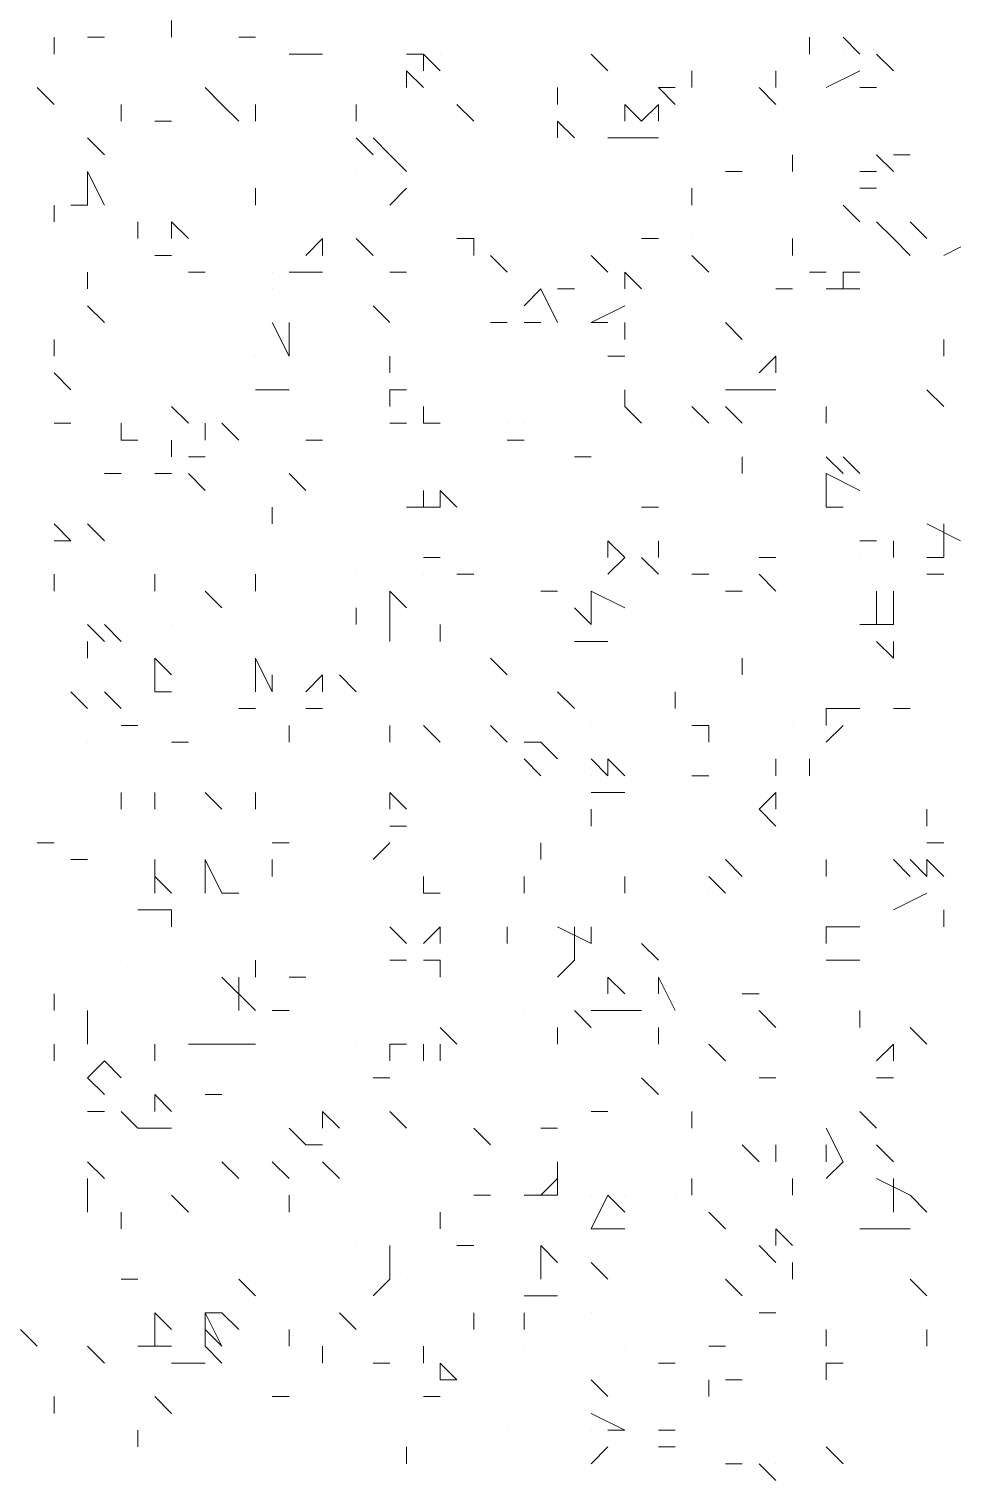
# Model space of a CAD drawing. Header units: millimetres. Extents: x 2928 to 3112, y 1220 to 1280.
# Drawn here: x 2999.7972 to 2999.9805, y 1264.9856 to 1265.2723 of the extents above; entities that cross this region are included whole.
import ezdxf

# ---------------------------------------------------------------- set-up
doc = ezdxf.new("R2010")
doc.units = ezdxf.units.MM

msp = doc.modelspace()

# ---------------------------------------------------------------- linework, layer by layer
at = {"color": 92, "linetype": 'Continuous', "lineweight": 5, "true_color": 0x00b800}
for points in [[(2999.82549, 1265.27063), (2999.82549, 1265.27396), (2999.82549, 1265.27396)], [(2999.80215, 1265.2673), (2999.80215, 1265.27063), (2999.80215, 1265.27063)], [(2999.81215, 1265.27063), (2999.80882, 1265.27063), (2999.80882, 1265.27063)], [(2999.84215, 1265.27063), (2999.83882, 1265.27063), (2999.83882, 1265.27063)], [(2999.95215, 1265.2673), (2999.95215, 1265.27063), (2999.95215, 1265.27063)], [(2999.95882, 1265.27063), (2999.96216, 1265.2673), (2999.96216, 1265.2673)], [(2999.84882, 1265.2673), (2999.85549, 1265.2673), (2999.85549, 1265.2673)], [(2999.87549, 1265.2673), (2999.87215, 1265.2673), (2999.87215, 1265.2673)], [(2999.87549, 1265.2673), (2999.87882, 1265.26396), (2999.87882, 1265.26396)], [(2999.87549, 1265.26396), (2999.87549, 1265.2673), (2999.87549, 1265.2673)], [(2999.91215, 1265.26396), (2999.90882, 1265.2673), (2999.90882, 1265.2673)], [(2999.96882, 1265.26396), (2999.96549, 1265.2673), (2999.96549, 1265.2673)], [(2999.87215, 1265.26396), (2999.87549, 1265.26063), (2999.87549, 1265.26063)], [(2999.87215, 1265.26063), (2999.87215, 1265.26396), (2999.87215, 1265.26396)], [(2999.92882, 1265.26063), (2999.92882, 1265.26396), (2999.92882, 1265.26396)], [(2999.94549, 1265.26063), (2999.94549, 1265.26396), (2999.94549, 1265.26396)], [(2999.95549, 1265.26063), (2999.96216, 1265.26396), (2999.96216, 1265.26396)], [(2999.80215, 1265.2573), (2999.79882, 1265.26063), (2999.79882, 1265.26063)], [(2999.83549, 1265.2573), (2999.83215, 1265.26063), (2999.83215, 1265.26063)], [(2999.90215, 1265.2573), (2999.90215, 1265.26063), (2999.90215, 1265.26063)], [(2999.92549, 1265.2573), (2999.92215, 1265.26063), (2999.92215, 1265.26063)], [(2999.92549, 1265.26063), (2999.92215, 1265.26063), (2999.92215, 1265.26063)], [(2999.94549, 1265.2573), (2999.94215, 1265.26063), (2999.94215, 1265.26063)], [(2999.96549, 1265.26063), (2999.96216, 1265.26063), (2999.96216, 1265.26063)], [(2999.81549, 1265.25396), (2999.81549, 1265.2573), (2999.81549, 1265.2573)], [(2999.83882, 1265.25396), (2999.83549, 1265.2573), (2999.83549, 1265.2573)], [(2999.84215, 1265.25396), (2999.84215, 1265.2573), (2999.84215, 1265.2573)], [(2999.86215, 1265.25396), (2999.86215, 1265.2573), (2999.86215, 1265.2573)], [(2999.88549, 1265.25396), (2999.88215, 1265.2573), (2999.88215, 1265.2573)], [(2999.91549, 1265.2573), (2999.91882, 1265.25396), (2999.91882, 1265.25396)], [(2999.91549, 1265.2573), (2999.91549, 1265.25396), (2999.91549, 1265.25396)], [(2999.92215, 1265.2573), (2999.91882, 1265.25396), (2999.91882, 1265.25396)], [(2999.92215, 1265.2573), (2999.92215, 1265.25396), (2999.92215, 1265.25396)], [(2999.82549, 1265.25396), (2999.82215, 1265.25396), (2999.82215, 1265.25396)], [(2999.90215, 1265.25063), (2999.90215, 1265.25396), (2999.90215, 1265.25396)], [(2999.90549, 1265.25063), (2999.90215, 1265.25396), (2999.90215, 1265.25396)], [(2999.81215, 1265.2473), (2999.80882, 1265.25063), (2999.80882, 1265.25063)], [(2999.86549, 1265.2473), (2999.86215, 1265.25063), (2999.86215, 1265.25063)], [(2999.86882, 1265.2473), (2999.86549, 1265.25063), (2999.86549, 1265.25063)], [(2999.91215, 1265.25063), (2999.91549, 1265.25063), (2999.91549, 1265.25063)], [(2999.91549, 1265.25063), (2999.92215, 1265.25063), (2999.92215, 1265.25063)], [(2999.86882, 1265.2473), (2999.87215, 1265.24396), (2999.87215, 1265.24396)], [(2999.94882, 1265.24396), (2999.94882, 1265.2473), (2999.94882, 1265.2473)], [(2999.96549, 1265.2473), (2999.96882, 1265.24396), (2999.96882, 1265.24396)], [(2999.97216, 1265.2473), (2999.96882, 1265.2473), (2999.96882, 1265.2473)], [(2999.80882, 1265.24396), (2999.81215, 1265.2373), (2999.81215, 1265.2373)], [(2999.80882, 1265.24396), (2999.80882, 1265.2373), (2999.80882, 1265.2373)], [(2999.93882, 1265.24396), (2999.93549, 1265.24396), (2999.93549, 1265.24396)], [(2999.96549, 1265.24396), (2999.96216, 1265.24396), (2999.96216, 1265.24396)], [(2999.84215, 1265.2373), (2999.84215, 1265.24063), (2999.84215, 1265.24063)], [(2999.86882, 1265.2373), (2999.87215, 1265.24063), (2999.87215, 1265.24063)], [(2999.92882, 1265.2373), (2999.92882, 1265.24063), (2999.92882, 1265.24063)], [(2999.96216, 1265.24063), (2999.96549, 1265.24063), (2999.96549, 1265.24063)], [(2999.80215, 1265.23396), (2999.80215, 1265.2373), (2999.80215, 1265.2373)], [(2999.80549, 1265.2373), (2999.80882, 1265.2373), (2999.80882, 1265.2373)], [(2999.96216, 1265.23396), (2999.95882, 1265.2373), (2999.95882, 1265.2373)], [(2999.81882, 1265.23063), (2999.81882, 1265.23396), (2999.81882, 1265.23396)], [(2999.82549, 1265.23396), (2999.82882, 1265.23063), (2999.82882, 1265.23063)], [(2999.82549, 1265.23396), (2999.82549, 1265.23063), (2999.82549, 1265.23063)], [(2999.96882, 1265.23063), (2999.96549, 1265.23396), (2999.96549, 1265.23396)], [(2999.97549, 1265.23063), (2999.97216, 1265.23396), (2999.97216, 1265.23396)], [(2999.85549, 1265.23063), (2999.85215, 1265.2273), (2999.85215, 1265.2273)], [(2999.85549, 1265.23063), (2999.85549, 1265.2273), (2999.85549, 1265.2273)], [(2999.86549, 1265.2273), (2999.86215, 1265.23063), (2999.86215, 1265.23063)], [(2999.88549, 1265.23063), (2999.88215, 1265.23063), (2999.88215, 1265.23063)], [(2999.88549, 1265.2273), (2999.88549, 1265.23063), (2999.88549, 1265.23063)], [(2999.92215, 1265.23063), (2999.91882, 1265.23063), (2999.91882, 1265.23063)], [(2999.94882, 1265.2273), (2999.94882, 1265.23063), (2999.94882, 1265.23063)], [(2999.97216, 1265.2273), (2999.96882, 1265.23063), (2999.96882, 1265.23063)], [(2999.97882, 1265.2273), (2999.98549, 1265.23063), (2999.98549, 1265.23063)], [(2999.82215, 1265.2273), (2999.82549, 1265.2273), (2999.82549, 1265.2273)], [(2999.89215, 1265.22396), (2999.88882, 1265.2273), (2999.88882, 1265.2273)], [(2999.91215, 1265.22396), (2999.90882, 1265.2273), (2999.90882, 1265.2273)], [(2999.93215, 1265.22396), (2999.92882, 1265.2273), (2999.92882, 1265.2273)], [(2999.80882, 1265.22063), (2999.80882, 1265.22396), (2999.80882, 1265.22396)], [(2999.83215, 1265.22396), (2999.82882, 1265.22396), (2999.82882, 1265.22396)], [(2999.84882, 1265.22396), (2999.85549, 1265.22396), (2999.85549, 1265.22396)], [(2999.87215, 1265.22396), (2999.86882, 1265.22396), (2999.86882, 1265.22396)], [(2999.91549, 1265.22396), (2999.91882, 1265.22063), (2999.91882, 1265.22063)], [(2999.91549, 1265.22396), (2999.91549, 1265.22063), (2999.91549, 1265.22063)], [(2999.95549, 1265.22396), (2999.95215, 1265.22396), (2999.95215, 1265.22396)], [(2999.95882, 1265.22396), (2999.96216, 1265.22396), (2999.96216, 1265.22396)], [(2999.95882, 1265.22396), (2999.95882, 1265.22063), (2999.95882, 1265.22063)], [(2999.89882, 1265.22063), (2999.89549, 1265.2173), (2999.89549, 1265.2173)], [(2999.89882, 1265.22063), (2999.90215, 1265.21396), (2999.90215, 1265.21396)], [(2999.90549, 1265.22063), (2999.90215, 1265.22063), (2999.90215, 1265.22063)], [(2999.94882, 1265.22063), (2999.94549, 1265.22063), (2999.94549, 1265.22063)], [(2999.95549, 1265.22063), (2999.96216, 1265.22063), (2999.96216, 1265.22063)], [(2999.81215, 1265.21396), (2999.80882, 1265.2173), (2999.80882, 1265.2173)], [(2999.86882, 1265.21396), (2999.86549, 1265.2173), (2999.86549, 1265.2173)], [(2999.90882, 1265.21396), (2999.91549, 1265.2173), (2999.91549, 1265.2173)], [(2999.84549, 1265.21396), (2999.84882, 1265.2073), (2999.84882, 1265.2073)], [(2999.84882, 1265.21396), (2999.84882, 1265.2073), (2999.84882, 1265.2073)], [(2999.89215, 1265.21396), (2999.88882, 1265.21396), (2999.88882, 1265.21396)], [(2999.89549, 1265.21396), (2999.89882, 1265.21396), (2999.89882, 1265.21396)], [(2999.91215, 1265.21396), (2999.90882, 1265.21396), (2999.90882, 1265.21396)], [(2999.91549, 1265.21396), (2999.91549, 1265.21063), (2999.91549, 1265.21063)], [(2999.91549, 1265.21396), (2999.91549, 1265.21063), (2999.91549, 1265.21063)], [(2999.93882, 1265.21063), (2999.93549, 1265.21396), (2999.93549, 1265.21396)], [(2999.80215, 1265.2073), (2999.80215, 1265.21063), (2999.80215, 1265.21063)], [(2999.97882, 1265.2073), (2999.97882, 1265.21063), (2999.97882, 1265.21063)], [(2999.86882, 1265.20396), (2999.86882, 1265.2073), (2999.86882, 1265.2073)], [(2999.91215, 1265.2073), (2999.91549, 1265.2073), (2999.91549, 1265.2073)], [(2999.94549, 1265.2073), (2999.94215, 1265.20396), (2999.94215, 1265.20396)], [(2999.94549, 1265.2073), (2999.94549, 1265.20396), (2999.94549, 1265.20396)], [(2999.80549, 1265.20063), (2999.80215, 1265.20396), (2999.80215, 1265.20396)], [(2999.84215, 1265.20063), (2999.84882, 1265.20063), (2999.84882, 1265.20063)], [(2999.86882, 1265.20063), (2999.87215, 1265.20063), (2999.87215, 1265.20063)], [(2999.86882, 1265.20063), (2999.86882, 1265.1973), (2999.86882, 1265.1973)], [(2999.91549, 1265.1973), (2999.91549, 1265.20063), (2999.91549, 1265.20063)], [(2999.93882, 1265.20063), (2999.93549, 1265.20063), (2999.93549, 1265.20063)], [(2999.93882, 1265.20063), (2999.94549, 1265.20063), (2999.94549, 1265.20063)], [(2999.97882, 1265.1973), (2999.97549, 1265.20063), (2999.97549, 1265.20063)], [(2999.82882, 1265.19396), (2999.82549, 1265.1973), (2999.82549, 1265.1973)], [(2999.87549, 1265.19396), (2999.87549, 1265.1973), (2999.87549, 1265.1973)], [(2999.91882, 1265.19396), (2999.91549, 1265.1973), (2999.91549, 1265.1973)], [(2999.93215, 1265.19396), (2999.92882, 1265.1973), (2999.92882, 1265.1973)], [(2999.93882, 1265.19396), (2999.93549, 1265.1973), (2999.93549, 1265.1973)], [(2999.95549, 1265.19396), (2999.95549, 1265.1973), (2999.95549, 1265.1973)], [(2999.80549, 1265.19396), (2999.80215, 1265.19396), (2999.80215, 1265.19396)], [(2999.81549, 1265.19063), (2999.81549, 1265.19396), (2999.81549, 1265.19396)], [(2999.83215, 1265.19396), (2999.83215, 1265.19063), (2999.83215, 1265.19063)], [(2999.83215, 1265.19396), (2999.83215, 1265.19063), (2999.83215, 1265.19063)], [(2999.83882, 1265.19063), (2999.83549, 1265.19396), (2999.83549, 1265.19396)], [(2999.86882, 1265.19396), (2999.87215, 1265.19396), (2999.87215, 1265.19396)], [(2999.87882, 1265.19396), (2999.87549, 1265.19396), (2999.87549, 1265.19396)], [(2999.81882, 1265.19063), (2999.81549, 1265.19063), (2999.81549, 1265.19063)], [(2999.82549, 1265.19063), (2999.82549, 1265.1873), (2999.82549, 1265.1873)], [(2999.82549, 1265.19063), (2999.82549, 1265.1873), (2999.82549, 1265.1873)], [(2999.85549, 1265.19063), (2999.85215, 1265.19063), (2999.85215, 1265.19063)], [(2999.89549, 1265.19063), (2999.89215, 1265.19063), (2999.89215, 1265.19063)], [(2999.82882, 1265.1873), (2999.83215, 1265.1873), (2999.83215, 1265.1873)], [(2999.90882, 1265.1873), (2999.90549, 1265.1873), (2999.90549, 1265.1873)], [(2999.93882, 1265.18396), (2999.93882, 1265.1873), (2999.93882, 1265.1873)], [(2999.95882, 1265.18396), (2999.95549, 1265.1873), (2999.95549, 1265.1873)], [(2999.96216, 1265.18396), (2999.95882, 1265.1873), (2999.95882, 1265.1873)], [(2999.81549, 1265.18396), (2999.81215, 1265.18396), (2999.81215, 1265.18396)], [(2999.82215, 1265.18396), (2999.82549, 1265.18396), (2999.82549, 1265.18396)], [(2999.83215, 1265.18063), (2999.82882, 1265.18396), (2999.82882, 1265.18396)], [(2999.85215, 1265.18063), (2999.84882, 1265.18396), (2999.84882, 1265.18396)], [(2999.95549, 1265.18396), (2999.96216, 1265.18063), (2999.96216, 1265.18063)], [(2999.95549, 1265.18396), (2999.95549, 1265.1773), (2999.95549, 1265.1773)], [(2999.87549, 1265.18063), (2999.87549, 1265.1773), (2999.87549, 1265.1773)], [(2999.87882, 1265.18063), (2999.87882, 1265.1773), (2999.87882, 1265.1773)], [(2999.88215, 1265.1773), (2999.87882, 1265.18063), (2999.87882, 1265.18063)], [(2999.84549, 1265.17396), (2999.84549, 1265.1773), (2999.84549, 1265.1773)], [(2999.87215, 1265.1773), (2999.87882, 1265.1773), (2999.87882, 1265.1773)], [(2999.92215, 1265.1773), (2999.91882, 1265.1773), (2999.91882, 1265.1773)], [(2999.95549, 1265.1773), (2999.95882, 1265.1773), (2999.95882, 1265.1773)], [(2999.80549, 1265.17063), (2999.80215, 1265.17396), (2999.80215, 1265.17396)], [(2999.81215, 1265.17063), (2999.80882, 1265.17396), (2999.80882, 1265.17396)], [(2999.97549, 1265.17396), (2999.98216, 1265.17063), (2999.98216, 1265.17063)], [(2999.97882, 1265.17396), (2999.97882, 1265.1673), (2999.97882, 1265.1673)], [(2999.80549, 1265.17063), (2999.80215, 1265.17063), (2999.80215, 1265.17063)], [(2999.91215, 1265.17063), (2999.91549, 1265.1673), (2999.91549, 1265.1673)], [(2999.91215, 1265.17063), (2999.91215, 1265.1673), (2999.91215, 1265.1673)], [(2999.92215, 1265.17063), (2999.92215, 1265.1673), (2999.92215, 1265.1673)], [(2999.92215, 1265.17063), (2999.92215, 1265.1673), (2999.92215, 1265.1673)], [(2999.96549, 1265.17063), (2999.96216, 1265.17063), (2999.96216, 1265.17063)], [(2999.96882, 1265.1673), (2999.96882, 1265.17063), (2999.96882, 1265.17063)], [(2999.87882, 1265.1673), (2999.87549, 1265.1673), (2999.87549, 1265.1673)], [(2999.91215, 1265.16396), (2999.91549, 1265.1673), (2999.91549, 1265.1673)], [(2999.91882, 1265.1673), (2999.92215, 1265.16396), (2999.92215, 1265.16396)], [(2999.94549, 1265.1673), (2999.94215, 1265.1673), (2999.94215, 1265.1673)], [(2999.97882, 1265.1673), (2999.97549, 1265.1673), (2999.97549, 1265.1673)], [(2999.80215, 1265.16063), (2999.80215, 1265.16396), (2999.80215, 1265.16396)], [(2999.82215, 1265.16063), (2999.82215, 1265.16396), (2999.82215, 1265.16396)], [(2999.84215, 1265.16063), (2999.84215, 1265.16396), (2999.84215, 1265.16396)], [(2999.88549, 1265.16396), (2999.88215, 1265.16396), (2999.88215, 1265.16396)], [(2999.93215, 1265.16396), (2999.92882, 1265.16396), (2999.92882, 1265.16396)], [(2999.94549, 1265.16063), (2999.94215, 1265.16396), (2999.94215, 1265.16396)], [(2999.97549, 1265.16396), (2999.97882, 1265.16396), (2999.97882, 1265.16396)], [(2999.83549, 1265.1573), (2999.83215, 1265.16063), (2999.83215, 1265.16063)], [(2999.86882, 1265.16063), (2999.87215, 1265.1573), (2999.87215, 1265.1573)], [(2999.86882, 1265.16063), (2999.86882, 1265.15396), (2999.86882, 1265.15396)], [(2999.90215, 1265.16063), (2999.89882, 1265.16063), (2999.89882, 1265.16063)], [(2999.90882, 1265.16063), (2999.91549, 1265.1573), (2999.91549, 1265.1573)], [(2999.90882, 1265.16063), (2999.90882, 1265.15396), (2999.90882, 1265.15396)], [(2999.93882, 1265.16063), (2999.93549, 1265.16063), (2999.93549, 1265.16063)], [(2999.96549, 1265.16063), (2999.96549, 1265.15396), (2999.96549, 1265.15396)], [(2999.96882, 1265.16063), (2999.96882, 1265.15396), (2999.96882, 1265.15396)], [(2999.86215, 1265.15396), (2999.86215, 1265.1573), (2999.86215, 1265.1573)], [(2999.90882, 1265.15396), (2999.90549, 1265.1573), (2999.90549, 1265.1573)], [(2999.80882, 1265.15396), (2999.81215, 1265.15063), (2999.81215, 1265.15063)], [(2999.81549, 1265.15063), (2999.81215, 1265.15396), (2999.81215, 1265.15396)], [(2999.86882, 1265.15063), (2999.86882, 1265.15396), (2999.86882, 1265.15396)], [(2999.87882, 1265.15063), (2999.87882, 1265.15396), (2999.87882, 1265.15396)], [(2999.96216, 1265.15396), (2999.96882, 1265.15396), (2999.96882, 1265.15396)], [(2999.80882, 1265.15063), (2999.80882, 1265.1473), (2999.80882, 1265.1473)], [(2999.90549, 1265.15063), (2999.91215, 1265.15063), (2999.91215, 1265.15063)], [(2999.96882, 1265.1473), (2999.96549, 1265.15063), (2999.96549, 1265.15063)], [(2999.96882, 1265.1473), (2999.96882, 1265.15063), (2999.96882, 1265.15063)], [(2999.82215, 1265.1473), (2999.82549, 1265.14396), (2999.82549, 1265.14396)], [(2999.82215, 1265.1473), (2999.82215, 1265.14063), (2999.82215, 1265.14063)], [(2999.84215, 1265.1473), (2999.84549, 1265.14063), (2999.84549, 1265.14063)], [(2999.84215, 1265.1473), (2999.84215, 1265.14063), (2999.84215, 1265.14063)], [(2999.89215, 1265.14396), (2999.88882, 1265.1473), (2999.88882, 1265.1473)], [(2999.93882, 1265.14396), (2999.93882, 1265.1473), (2999.93882, 1265.1473)], [(2999.84549, 1265.14063), (2999.84549, 1265.14396), (2999.84549, 1265.14396)], [(2999.85549, 1265.14396), (2999.85215, 1265.14063), (2999.85215, 1265.14063)], [(2999.85549, 1265.14396), (2999.85549, 1265.14063), (2999.85549, 1265.14063)], [(2999.86215, 1265.14063), (2999.85882, 1265.14396), (2999.85882, 1265.14396)], [(2999.80882, 1265.1373), (2999.80549, 1265.14063), (2999.80549, 1265.14063)], [(2999.81549, 1265.1373), (2999.81215, 1265.14063), (2999.81215, 1265.14063)], [(2999.82215, 1265.14063), (2999.82549, 1265.14063), (2999.82549, 1265.14063)], [(2999.90549, 1265.1373), (2999.90215, 1265.14063), (2999.90215, 1265.14063)], [(2999.92549, 1265.1373), (2999.92549, 1265.14063), (2999.92549, 1265.14063)], [(2999.83882, 1265.1373), (2999.84215, 1265.1373), (2999.84215, 1265.1373)], [(2999.85215, 1265.1373), (2999.85549, 1265.1373), (2999.85549, 1265.1373)], [(2999.95549, 1265.1373), (2999.96216, 1265.1373), (2999.96216, 1265.1373)], [(2999.95549, 1265.1373), (2999.95549, 1265.13396), (2999.95549, 1265.13396)], [(2999.97216, 1265.1373), (2999.96882, 1265.1373), (2999.96882, 1265.1373)], [(2999.97216, 1265.1373), (2999.96882, 1265.1373), (2999.96882, 1265.1373)], [(2999.81882, 1265.13396), (2999.81549, 1265.13396), (2999.81549, 1265.13396)], [(2999.84882, 1265.13063), (2999.84882, 1265.13396), (2999.84882, 1265.13396)], [(2999.86882, 1265.13063), (2999.86882, 1265.13396), (2999.86882, 1265.13396)], [(2999.87882, 1265.13063), (2999.87549, 1265.13396), (2999.87549, 1265.13396)], [(2999.89215, 1265.13063), (2999.88882, 1265.13396), (2999.88882, 1265.13396)], [(2999.93215, 1265.13396), (2999.92882, 1265.13396), (2999.92882, 1265.13396)], [(2999.93215, 1265.13063), (2999.93215, 1265.13396), (2999.93215, 1265.13396)], [(2999.95549, 1265.13063), (2999.95882, 1265.13396), (2999.95882, 1265.13396)], [(2999.82882, 1265.13063), (2999.82549, 1265.13063), (2999.82549, 1265.13063)], [(2999.89882, 1265.13063), (2999.89549, 1265.13063), (2999.89549, 1265.13063)], [(2999.89882, 1265.13063), (2999.90215, 1265.1273), (2999.90215, 1265.1273)], [(2999.89549, 1265.1273), (2999.89882, 1265.12396), (2999.89882, 1265.12396)], [(2999.91215, 1265.12396), (2999.90882, 1265.1273), (2999.90882, 1265.1273)], [(2999.91215, 1265.1273), (2999.91549, 1265.12396), (2999.91549, 1265.12396)], [(2999.91215, 1265.1273), (2999.91215, 1265.12396), (2999.91215, 1265.12396)], [(2999.94549, 1265.12396), (2999.94549, 1265.1273), (2999.94549, 1265.1273)], [(2999.95215, 1265.12396), (2999.95215, 1265.1273), (2999.95215, 1265.1273)], [(2999.93215, 1265.12396), (2999.92882, 1265.12396), (2999.92882, 1265.12396)], [(2999.81549, 1265.1173), (2999.81549, 1265.12063), (2999.81549, 1265.12063)], [(2999.82215, 1265.1173), (2999.82215, 1265.12063), (2999.82215, 1265.12063)], [(2999.83549, 1265.1173), (2999.83215, 1265.12063), (2999.83215, 1265.12063)], [(2999.84215, 1265.1173), (2999.84215, 1265.12063), (2999.84215, 1265.12063)], [(2999.86882, 1265.1173), (2999.86882, 1265.12063), (2999.86882, 1265.12063)], [(2999.87215, 1265.1173), (2999.86882, 1265.12063), (2999.86882, 1265.12063)], [(2999.90882, 1265.12063), (2999.91549, 1265.12063), (2999.91549, 1265.12063)], [(2999.94549, 1265.12063), (2999.94215, 1265.1173), (2999.94215, 1265.1173)], [(2999.94549, 1265.12063), (2999.94549, 1265.1173), (2999.94549, 1265.1173)], [(2999.90882, 1265.11396), (2999.90882, 1265.1173), (2999.90882, 1265.1173)], [(2999.94215, 1265.1173), (2999.94549, 1265.11396), (2999.94549, 1265.11396)], [(2999.97549, 1265.11396), (2999.97549, 1265.1173), (2999.97549, 1265.1173)], [(2999.86882, 1265.11396), (2999.87215, 1265.11396), (2999.87215, 1265.11396)], [(2999.80215, 1265.11063), (2999.79882, 1265.11063), (2999.79882, 1265.11063)], [(2999.84882, 1265.11063), (2999.84549, 1265.11063), (2999.84549, 1265.11063)], [(2999.86549, 1265.1073), (2999.86882, 1265.11063), (2999.86882, 1265.11063)], [(2999.89882, 1265.1073), (2999.89882, 1265.11063), (2999.89882, 1265.11063)], [(2999.97882, 1265.11063), (2999.97549, 1265.11063), (2999.97549, 1265.11063)], [(2999.80882, 1265.1073), (2999.80549, 1265.1073), (2999.80549, 1265.1073)], [(2999.82215, 1265.10396), (2999.82215, 1265.1073), (2999.82215, 1265.1073)], [(2999.83215, 1265.1073), (2999.83549, 1265.10063), (2999.83549, 1265.10063)], [(2999.83215, 1265.1073), (2999.83215, 1265.10063), (2999.83215, 1265.10063)], [(2999.84549, 1265.10396), (2999.84549, 1265.1073), (2999.84549, 1265.1073)], [(2999.93882, 1265.10396), (2999.93549, 1265.1073), (2999.93549, 1265.1073)], [(2999.95549, 1265.10396), (2999.95549, 1265.1073), (2999.95549, 1265.1073)], [(2999.97216, 1265.10396), (2999.96882, 1265.1073), (2999.96882, 1265.1073)], [(2999.97216, 1265.1073), (2999.97549, 1265.10396), (2999.97549, 1265.10396)], [(2999.97549, 1265.1073), (2999.97549, 1265.10396), (2999.97549, 1265.10396)], [(2999.97882, 1265.10396), (2999.97549, 1265.1073), (2999.97549, 1265.1073)], [(2999.82215, 1265.10396), (2999.82549, 1265.10063), (2999.82549, 1265.10063)], [(2999.82215, 1265.10396), (2999.82215, 1265.10063), (2999.82215, 1265.10063)], [(2999.87549, 1265.10063), (2999.87549, 1265.10396), (2999.87549, 1265.10396)], [(2999.89549, 1265.10063), (2999.89549, 1265.10396), (2999.89549, 1265.10396)], [(2999.91549, 1265.10063), (2999.91549, 1265.10396), (2999.91549, 1265.10396)], [(2999.93549, 1265.10063), (2999.93215, 1265.10396), (2999.93215, 1265.10396)], [(2999.83882, 1265.10063), (2999.83549, 1265.10063), (2999.83549, 1265.10063)], [(2999.87882, 1265.10063), (2999.87549, 1265.10063), (2999.87549, 1265.10063)], [(2999.96882, 1265.0973), (2999.97549, 1265.10063), (2999.97549, 1265.10063)], [(2999.81882, 1265.0973), (2999.82549, 1265.0973), (2999.82549, 1265.0973)], [(2999.82549, 1265.09396), (2999.82549, 1265.0973), (2999.82549, 1265.0973)], [(2999.97882, 1265.09396), (2999.97882, 1265.0973), (2999.97882, 1265.0973)], [(2999.87215, 1265.09063), (2999.86882, 1265.09396), (2999.86882, 1265.09396)], [(2999.87882, 1265.09396), (2999.87549, 1265.09063), (2999.87549, 1265.09063)], [(2999.87882, 1265.09396), (2999.87882, 1265.09063), (2999.87882, 1265.09063)], [(2999.89215, 1265.09063), (2999.89215, 1265.09396), (2999.89215, 1265.09396)], [(2999.90215, 1265.09396), (2999.90882, 1265.09063), (2999.90882, 1265.09063)], [(2999.90549, 1265.09396), (2999.90549, 1265.08729), (2999.90549, 1265.08729)], [(2999.90882, 1265.09063), (2999.90882, 1265.09396), (2999.90882, 1265.09396)], [(2999.95549, 1265.09396), (2999.96216, 1265.09396), (2999.96216, 1265.09396)], [(2999.95549, 1265.09396), (2999.95549, 1265.09063), (2999.95549, 1265.09063)], [(2999.95549, 1265.09063), (2999.95549, 1265.09396), (2999.95549, 1265.09396)], [(2999.92215, 1265.08729), (2999.91882, 1265.09063), (2999.91882, 1265.09063)], [(2999.84215, 1265.08396), (2999.84215, 1265.08729), (2999.84215, 1265.08729)], [(2999.87215, 1265.08729), (2999.86882, 1265.08729), (2999.86882, 1265.08729)], [(2999.87549, 1265.08729), (2999.87882, 1265.08729), (2999.87882, 1265.08729)], [(2999.87882, 1265.08396), (2999.87882, 1265.08729), (2999.87882, 1265.08729)], [(2999.90215, 1265.08396), (2999.90549, 1265.08729), (2999.90549, 1265.08729)], [(2999.95549, 1265.08729), (2999.95882, 1265.08729), (2999.95882, 1265.08729)], [(2999.96216, 1265.08729), (2999.95882, 1265.08729), (2999.95882, 1265.08729)], [(2999.83549, 1265.08396), (2999.84215, 1265.07729), (2999.84215, 1265.07729)], [(2999.83882, 1265.08396), (2999.83882, 1265.07729), (2999.83882, 1265.07729)], [(2999.85215, 1265.08396), (2999.84882, 1265.08396), (2999.84882, 1265.08396)], [(2999.91215, 1265.08396), (2999.91549, 1265.08063), (2999.91549, 1265.08063)], [(2999.91215, 1265.08396), (2999.91215, 1265.08063), (2999.91215, 1265.08063)], [(2999.92215, 1265.08396), (2999.92549, 1265.07729), (2999.92549, 1265.07729)], [(2999.92215, 1265.08396), (2999.92215, 1265.08063), (2999.92215, 1265.08063)], [(2999.80215, 1265.07729), (2999.80215, 1265.08063), (2999.80215, 1265.08063)], [(2999.94215, 1265.08063), (2999.93882, 1265.08063), (2999.93882, 1265.08063)], [(2999.80882, 1265.07396), (2999.80882, 1265.07729), (2999.80882, 1265.07729)], [(2999.84882, 1265.07729), (2999.84549, 1265.07729), (2999.84549, 1265.07729)], [(2999.90882, 1265.07396), (2999.90549, 1265.07729), (2999.90549, 1265.07729)], [(2999.90882, 1265.07729), (2999.91549, 1265.07729), (2999.91549, 1265.07729)], [(2999.91882, 1265.07729), (2999.91549, 1265.07729), (2999.91549, 1265.07729)], [(2999.94549, 1265.07396), (2999.94215, 1265.07729), (2999.94215, 1265.07729)], [(2999.96216, 1265.07396), (2999.96216, 1265.07729), (2999.96216, 1265.07729)], [(2999.80882, 1265.07063), (2999.80882, 1265.07396), (2999.80882, 1265.07396)], [(2999.88215, 1265.07063), (2999.87882, 1265.07396), (2999.87882, 1265.07396)], [(2999.90215, 1265.07063), (2999.90215, 1265.07396), (2999.90215, 1265.07396)], [(2999.92215, 1265.07063), (2999.92215, 1265.07396), (2999.92215, 1265.07396)], [(2999.97549, 1265.07063), (2999.97216, 1265.07396), (2999.97216, 1265.07396)], [(2999.80215, 1265.06729), (2999.80215, 1265.07063), (2999.80215, 1265.07063)], [(2999.82215, 1265.06729), (2999.82215, 1265.07063), (2999.82215, 1265.07063)], [(2999.83215, 1265.07063), (2999.82882, 1265.07063), (2999.82882, 1265.07063)], [(2999.83215, 1265.07063), (2999.83882, 1265.07063), (2999.83882, 1265.07063)], [(2999.84215, 1265.07063), (2999.83882, 1265.07063), (2999.83882, 1265.07063)], [(2999.86882, 1265.07063), (2999.87215, 1265.07063), (2999.87215, 1265.07063)], [(2999.86882, 1265.07063), (2999.86882, 1265.06729), (2999.86882, 1265.06729)], [(2999.87549, 1265.06729), (2999.87549, 1265.07063), (2999.87549, 1265.07063)], [(2999.87882, 1265.06729), (2999.87882, 1265.07063), (2999.87882, 1265.07063)], [(2999.93549, 1265.06729), (2999.93215, 1265.07063), (2999.93215, 1265.07063)], [(2999.96882, 1265.07063), (2999.96549, 1265.06729), (2999.96549, 1265.06729)], [(2999.96882, 1265.07063), (2999.96882, 1265.06729), (2999.96882, 1265.06729)], [(2999.81215, 1265.06729), (2999.80882, 1265.06396), (2999.80882, 1265.06396)], [(2999.81215, 1265.06729), (2999.81549, 1265.06396), (2999.81549, 1265.06396)], [(2999.80882, 1265.06396), (2999.81215, 1265.06063), (2999.81215, 1265.06063)], [(2999.86549, 1265.06396), (2999.86882, 1265.06396), (2999.86882, 1265.06396)], [(2999.92215, 1265.06063), (2999.91882, 1265.06396), (2999.91882, 1265.06396)], [(2999.94549, 1265.06396), (2999.94215, 1265.06396), (2999.94215, 1265.06396)], [(2999.96549, 1265.06396), (2999.96882, 1265.06396), (2999.96882, 1265.06396)], [(2999.82215, 1265.06063), (2999.82549, 1265.05729), (2999.82549, 1265.05729)], [(2999.82215, 1265.06063), (2999.82215, 1265.05729), (2999.82215, 1265.05729)], [(2999.83549, 1265.06063), (2999.83215, 1265.06063), (2999.83215, 1265.06063)], [(2999.81215, 1265.05729), (2999.80882, 1265.05729), (2999.80882, 1265.05729)], [(2999.81882, 1265.05396), (2999.81549, 1265.05729), (2999.81549, 1265.05729)], [(2999.85549, 1265.05729), (2999.85882, 1265.05396), (2999.85882, 1265.05396)], [(2999.85549, 1265.05729), (2999.85549, 1265.05396), (2999.85549, 1265.05396)], [(2999.87215, 1265.05396), (2999.86882, 1265.05729), (2999.86882, 1265.05729)], [(2999.91215, 1265.05729), (2999.90882, 1265.05729), (2999.90882, 1265.05729)], [(2999.92882, 1265.05396), (2999.92882, 1265.05729), (2999.92882, 1265.05729)], [(2999.96549, 1265.05396), (2999.96216, 1265.05729), (2999.96216, 1265.05729)], [(2999.81882, 1265.05396), (2999.82549, 1265.05396), (2999.82549, 1265.05396)], [(2999.85215, 1265.05063), (2999.84882, 1265.05396), (2999.84882, 1265.05396)], [(2999.88882, 1265.05063), (2999.88549, 1265.05396), (2999.88549, 1265.05396)], [(2999.90215, 1265.05396), (2999.89882, 1265.05396), (2999.89882, 1265.05396)], [(2999.95549, 1265.05396), (2999.95882, 1265.04729), (2999.95882, 1265.04729)], [(2999.85215, 1265.05063), (2999.85549, 1265.05063), (2999.85549, 1265.05063)], [(2999.94215, 1265.04729), (2999.93882, 1265.05063), (2999.93882, 1265.05063)], [(2999.94549, 1265.04729), (2999.94549, 1265.05063), (2999.94549, 1265.05063)], [(2999.95549, 1265.05063), (2999.95549, 1265.04729), (2999.95549, 1265.04729)], [(2999.96882, 1265.04729), (2999.96549, 1265.05063), (2999.96549, 1265.05063)], [(2999.81215, 1265.04396), (2999.80882, 1265.04729), (2999.80882, 1265.04729)], [(2999.83882, 1265.04396), (2999.83549, 1265.04729), (2999.83549, 1265.04729)], [(2999.84882, 1265.04396), (2999.84549, 1265.04729), (2999.84549, 1265.04729)], [(2999.85882, 1265.04396), (2999.85549, 1265.04729), (2999.85549, 1265.04729)], [(2999.90215, 1265.04729), (2999.90215, 1265.04063), (2999.90215, 1265.04063)], [(2999.95549, 1265.04396), (2999.95882, 1265.04729), (2999.95882, 1265.04729)], [(2999.80882, 1265.04063), (2999.80882, 1265.04396), (2999.80882, 1265.04396)], [(2999.90215, 1265.04396), (2999.89882, 1265.04063), (2999.89882, 1265.04063)], [(2999.92882, 1265.04063), (2999.92882, 1265.04396), (2999.92882, 1265.04396)], [(2999.94882, 1265.04063), (2999.94882, 1265.04396), (2999.94882, 1265.04396)], [(2999.96549, 1265.04396), (2999.97216, 1265.04063), (2999.97216, 1265.04063)], [(2999.96882, 1265.04396), (2999.96882, 1265.03729), (2999.96882, 1265.03729)], [(2999.96882, 1265.04063), (2999.96882, 1265.04396), (2999.96882, 1265.04396)], [(2999.80882, 1265.03729), (2999.80882, 1265.04063), (2999.80882, 1265.04063)], [(2999.82882, 1265.03729), (2999.82549, 1265.04063), (2999.82549, 1265.04063)], [(2999.84882, 1265.03729), (2999.84882, 1265.04063), (2999.84882, 1265.04063)], [(2999.88882, 1265.04063), (2999.88549, 1265.04063), (2999.88549, 1265.04063)], [(2999.89549, 1265.04063), (2999.90215, 1265.04063), (2999.90215, 1265.04063)], [(2999.91215, 1265.04063), (2999.90882, 1265.03396), (2999.90882, 1265.03396)], [(2999.91215, 1265.04063), (2999.91549, 1265.03729), (2999.91549, 1265.03729)], [(2999.97549, 1265.03729), (2999.97216, 1265.04063), (2999.97216, 1265.04063)], [(2999.81549, 1265.03396), (2999.81549, 1265.03729), (2999.81549, 1265.03729)], [(2999.87882, 1265.03396), (2999.87882, 1265.03729), (2999.87882, 1265.03729)], [(2999.93549, 1265.03396), (2999.93215, 1265.03729), (2999.93215, 1265.03729)], [(2999.90882, 1265.03396), (2999.91549, 1265.03396), (2999.91549, 1265.03396)], [(2999.94549, 1265.03396), (2999.94882, 1265.03063), (2999.94882, 1265.03063)], [(2999.94549, 1265.03396), (2999.94549, 1265.03063), (2999.94549, 1265.03063)], [(2999.96216, 1265.03396), (2999.96882, 1265.03396), (2999.96882, 1265.03396)], [(2999.97216, 1265.03396), (2999.96882, 1265.03396), (2999.96882, 1265.03396)], [(2999.86882, 1265.03063), (2999.86882, 1265.02396), (2999.86882, 1265.02396)], [(2999.88549, 1265.03063), (2999.88215, 1265.03063), (2999.88215, 1265.03063)], [(2999.89882, 1265.03063), (2999.90215, 1265.02729), (2999.90215, 1265.02729)], [(2999.89882, 1265.03063), (2999.89882, 1265.02396), (2999.89882, 1265.02396)], [(2999.94215, 1265.03063), (2999.94549, 1265.02729), (2999.94549, 1265.02729)], [(2999.86882, 1265.02729), (2999.86882, 1265.02396), (2999.86882, 1265.02396)], [(2999.91215, 1265.02396), (2999.90882, 1265.02729), (2999.90882, 1265.02729)], [(2999.94882, 1265.02396), (2999.94882, 1265.02729), (2999.94882, 1265.02729)], [(2999.81882, 1265.02396), (2999.81549, 1265.02396), (2999.81549, 1265.02396)], [(2999.84215, 1265.02063), (2999.83882, 1265.02396), (2999.83882, 1265.02396)], [(2999.86549, 1265.02063), (2999.86882, 1265.02396), (2999.86882, 1265.02396)], [(2999.93882, 1265.02063), (2999.93549, 1265.02396), (2999.93549, 1265.02396)], [(2999.97549, 1265.02063), (2999.97216, 1265.02396), (2999.97216, 1265.02396)], [(2999.89549, 1265.02063), (2999.90215, 1265.02063), (2999.90215, 1265.02063)], [(2999.82215, 1265.01729), (2999.82549, 1265.01396), (2999.82549, 1265.01396)], [(2999.82215, 1265.01729), (2999.82215, 1265.01063), (2999.82215, 1265.01063)], [(2999.83215, 1265.01729), (2999.83549, 1265.01063), (2999.83549, 1265.01063)], [(2999.83215, 1265.01729), (2999.83215, 1265.01063), (2999.83215, 1265.01063)], [(2999.83549, 1265.01729), (2999.83215, 1265.01729), (2999.83215, 1265.01729)], [(2999.83549, 1265.01729), (2999.83882, 1265.01396), (2999.83882, 1265.01396)], [(2999.86215, 1265.01396), (2999.85882, 1265.01729), (2999.85882, 1265.01729)], [(2999.88549, 1265.01396), (2999.88549, 1265.01729), (2999.88549, 1265.01729)], [(2999.89549, 1265.01396), (2999.89549, 1265.01729), (2999.89549, 1265.01729)], [(2999.94549, 1265.01729), (2999.94215, 1265.01729), (2999.94215, 1265.01729)], [(2999.79882, 1265.01063), (2999.79549, 1265.01396), (2999.79549, 1265.01396)], [(2999.83215, 1265.01396), (2999.83549, 1265.01063), (2999.83549, 1265.01063)], [(2999.84882, 1265.01063), (2999.84882, 1265.01396), (2999.84882, 1265.01396)], [(2999.95549, 1265.01063), (2999.95549, 1265.01396), (2999.95549, 1265.01396)], [(2999.97549, 1265.01063), (2999.97549, 1265.01396), (2999.97549, 1265.01396)], [(2999.97549, 1265.01063), (2999.97549, 1265.01396), (2999.97549, 1265.01396)], [(2999.81215, 1265.00729), (2999.80882, 1265.01063), (2999.80882, 1265.01063)], [(2999.81882, 1265.01063), (2999.82549, 1265.01063), (2999.82549, 1265.01063)], [(2999.83549, 1265.00729), (2999.83215, 1265.01063), (2999.83215, 1265.01063)], [(2999.85549, 1265.00729), (2999.85549, 1265.01063), (2999.85549, 1265.01063)], [(2999.87549, 1265.00729), (2999.87549, 1265.01063), (2999.87549, 1265.01063)], [(2999.93549, 1265.01063), (2999.93215, 1265.01063), (2999.93215, 1265.01063)], [(2999.82549, 1265.00729), (2999.83215, 1265.00729), (2999.83215, 1265.00729)], [(2999.86882, 1265.00729), (2999.86549, 1265.00729), (2999.86549, 1265.00729)], [(2999.87882, 1265.00729), (2999.88215, 1265.00396), (2999.88215, 1265.00396)], [(2999.87882, 1265.00729), (2999.87882, 1265.00396), (2999.87882, 1265.00396)], [(2999.92549, 1265.00729), (2999.92215, 1265.00729), (2999.92215, 1265.00729)], [(2999.95549, 1265.00729), (2999.95882, 1265.00729), (2999.95882, 1265.00729)], [(2999.95549, 1265.00729), (2999.95549, 1265.00396), (2999.95549, 1265.00396)], [(2999.88215, 1265.00396), (2999.87882, 1265.00396), (2999.87882, 1265.00396)], [(2999.91215, 1265.00063), (2999.90882, 1265.00396), (2999.90882, 1265.00396)], [(2999.93215, 1265.00063), (2999.93215, 1265.00396), (2999.93215, 1265.00396)], [(2999.93882, 1265.00396), (2999.93549, 1265.00396), (2999.93549, 1265.00396)], [(2999.80215, 1264.99729), (2999.80215, 1265.00063), (2999.80215, 1265.00063)], [(2999.82549, 1264.99729), (2999.82215, 1265.00063), (2999.82215, 1265.00063)], [(2999.84882, 1265.00063), (2999.84549, 1265.00063), (2999.84549, 1265.00063)], [(2999.87549, 1265.00063), (2999.87882, 1265.00063), (2999.87882, 1265.00063)], [(2999.90882, 1264.99729), (2999.91549, 1264.99396), (2999.91549, 1264.99396)], [(2999.81882, 1264.99063), (2999.81882, 1264.99396), (2999.81882, 1264.99396)], [(2999.91549, 1264.99396), (2999.91215, 1264.99396), (2999.91215, 1264.99396)], [(2999.92549, 1264.99396), (2999.92215, 1264.99396), (2999.92215, 1264.99396)], [(2999.87215, 1264.98729), (2999.87215, 1264.99063), (2999.87215, 1264.99063)], [(2999.90882, 1264.98729), (2999.91215, 1264.99063), (2999.91215, 1264.99063)], [(2999.92215, 1264.99063), (2999.92549, 1264.99063), (2999.92549, 1264.99063)], [(2999.95882, 1264.98729), (2999.95549, 1264.99063), (2999.95549, 1264.99063)], [(2999.93882, 1264.98729), (2999.93549, 1264.98729), (2999.93549, 1264.98729)], [(2999.94549, 1264.98396), (2999.94215, 1264.98729), (2999.94215, 1264.98729)]]:
    msp.add_lwpolyline(points, dxfattribs=at)
for points in [[(2999.87882, 1265.2673), (2999.87882, 1265.2673)], [(2999.95882, 1265.2673), (2999.95882, 1265.2673)], [(2999.80215, 1265.25396), (2999.80215, 1265.25396)], [(2999.93882, 1265.25396), (2999.93882, 1265.25396)], [(2999.86215, 1265.24396), (2999.86215, 1265.24396)], [(2999.86882, 1265.24396), (2999.86882, 1265.24396)], [(2999.83882, 1265.24063), (2999.83882, 1265.24063)], [(2999.87215, 1265.23063), (2999.87215, 1265.23063)], [(2999.92882, 1265.23063), (2999.92882, 1265.23063)], [(2999.80882, 1265.22396), (2999.80882, 1265.22396)], [(2999.84549, 1265.22396), (2999.84549, 1265.22396)], [(2999.84882, 1265.22396), (2999.84882, 1265.22396)], [(2999.84549, 1265.22063), (2999.84549, 1265.22063)], [(2999.87215, 1265.21396), (2999.87215, 1265.21396)], [(2999.84215, 1265.2073), (2999.84215, 1265.2073)], [(2999.96882, 1265.20063), (2999.96882, 1265.20063)], [(2999.96882, 1265.20063), (2999.96882, 1265.20063)], [(2999.85549, 1265.19396), (2999.85549, 1265.19396)], [(2999.89215, 1265.19396), (2999.89215, 1265.19396)], [(2999.89549, 1265.19396), (2999.89549, 1265.19396)], [(2999.92882, 1265.19396), (2999.92882, 1265.19396)], [(2999.86882, 1265.18396), (2999.86882, 1265.18396)], [(2999.93882, 1265.1773), (2999.93882, 1265.1773)], [(2999.85549, 1265.1673), (2999.85549, 1265.1673)], [(2999.92215, 1265.1673), (2999.92215, 1265.1673)], [(2999.96216, 1265.1673), (2999.96216, 1265.1673)], [(2999.86215, 1265.16396), (2999.86215, 1265.16396)], [(2999.87549, 1265.16396), (2999.87549, 1265.16396)], [(2999.90215, 1265.16396), (2999.90215, 1265.16396)], [(2999.80882, 1265.15396), (2999.80882, 1265.15396)], [(2999.82549, 1265.15396), (2999.82549, 1265.15396)], [(2999.86882, 1265.15396), (2999.86882, 1265.15396)], [(2999.90215, 1265.15396), (2999.90215, 1265.15396)], [(2999.90882, 1265.13396), (2999.90882, 1265.13396)], [(2999.94882, 1265.13396), (2999.94882, 1265.13396)], [(2999.80882, 1265.13063), (2999.80882, 1265.13063)], [(2999.88549, 1265.13063), (2999.88549, 1265.13063)], [(2999.90882, 1265.12396), (2999.90882, 1265.12396)], [(2999.86882, 1265.11396), (2999.86882, 1265.11396)], [(2999.93882, 1265.11396), (2999.93882, 1265.11396)], [(2999.95549, 1265.11063), (2999.95549, 1265.11063)], [(2999.86882, 1265.1073), (2999.86882, 1265.1073)], [(2999.81549, 1265.10063), (2999.81549, 1265.10063)], [(2999.83215, 1265.10063), (2999.83215, 1265.10063)], [(2999.85549, 1265.10063), (2999.85549, 1265.10063)], [(2999.93215, 1265.10063), (2999.93215, 1265.10063)], [(2999.81549, 1265.08729), (2999.81549, 1265.08729)], [(2999.89549, 1265.07729), (2999.89549, 1265.07729)], [(2999.92215, 1265.07729), (2999.92215, 1265.07729)], [(2999.86215, 1265.07063), (2999.86215, 1265.07063)], [(2999.86882, 1265.04063), (2999.86882, 1265.04063)], [(2999.90882, 1265.04063), (2999.90882, 1265.04063)], [(2999.91549, 1265.04063), (2999.91549, 1265.04063)], [(2999.92549, 1265.04063), (2999.92549, 1265.04063)], [(2999.83882, 1265.03396), (2999.83882, 1265.03396)], [(2999.86215, 1265.03063), (2999.86215, 1265.03063)], [(2999.87215, 1265.02396), (2999.87215, 1265.02396)], [(2999.90882, 1265.01729), (2999.90882, 1265.01729)], [(2999.81882, 1265.01063), (2999.81882, 1265.01063)], [(2999.89549, 1265.01063), (2999.89549, 1265.01063)], [(2999.91549, 1265.01063), (2999.91549, 1265.01063)], [(2999.81549, 1265.00729), (2999.81549, 1265.00729)], [(2999.97549, 1265.00729), (2999.97549, 1265.00729)], [(2999.95549, 1265.00063), (2999.95549, 1265.00063)], [(2999.89215, 1264.99396), (2999.89215, 1264.99396)], [(2999.90882, 1264.99396), (2999.90882, 1264.99396)], [(2999.92549, 1264.99396), (2999.92549, 1264.99396)], [(2999.94549, 1264.98729), (2999.94549, 1264.98729)]]:
    msp.add_lwpolyline(points, close=True, dxfattribs=at)

doc.saveas('drawing.dxf')
